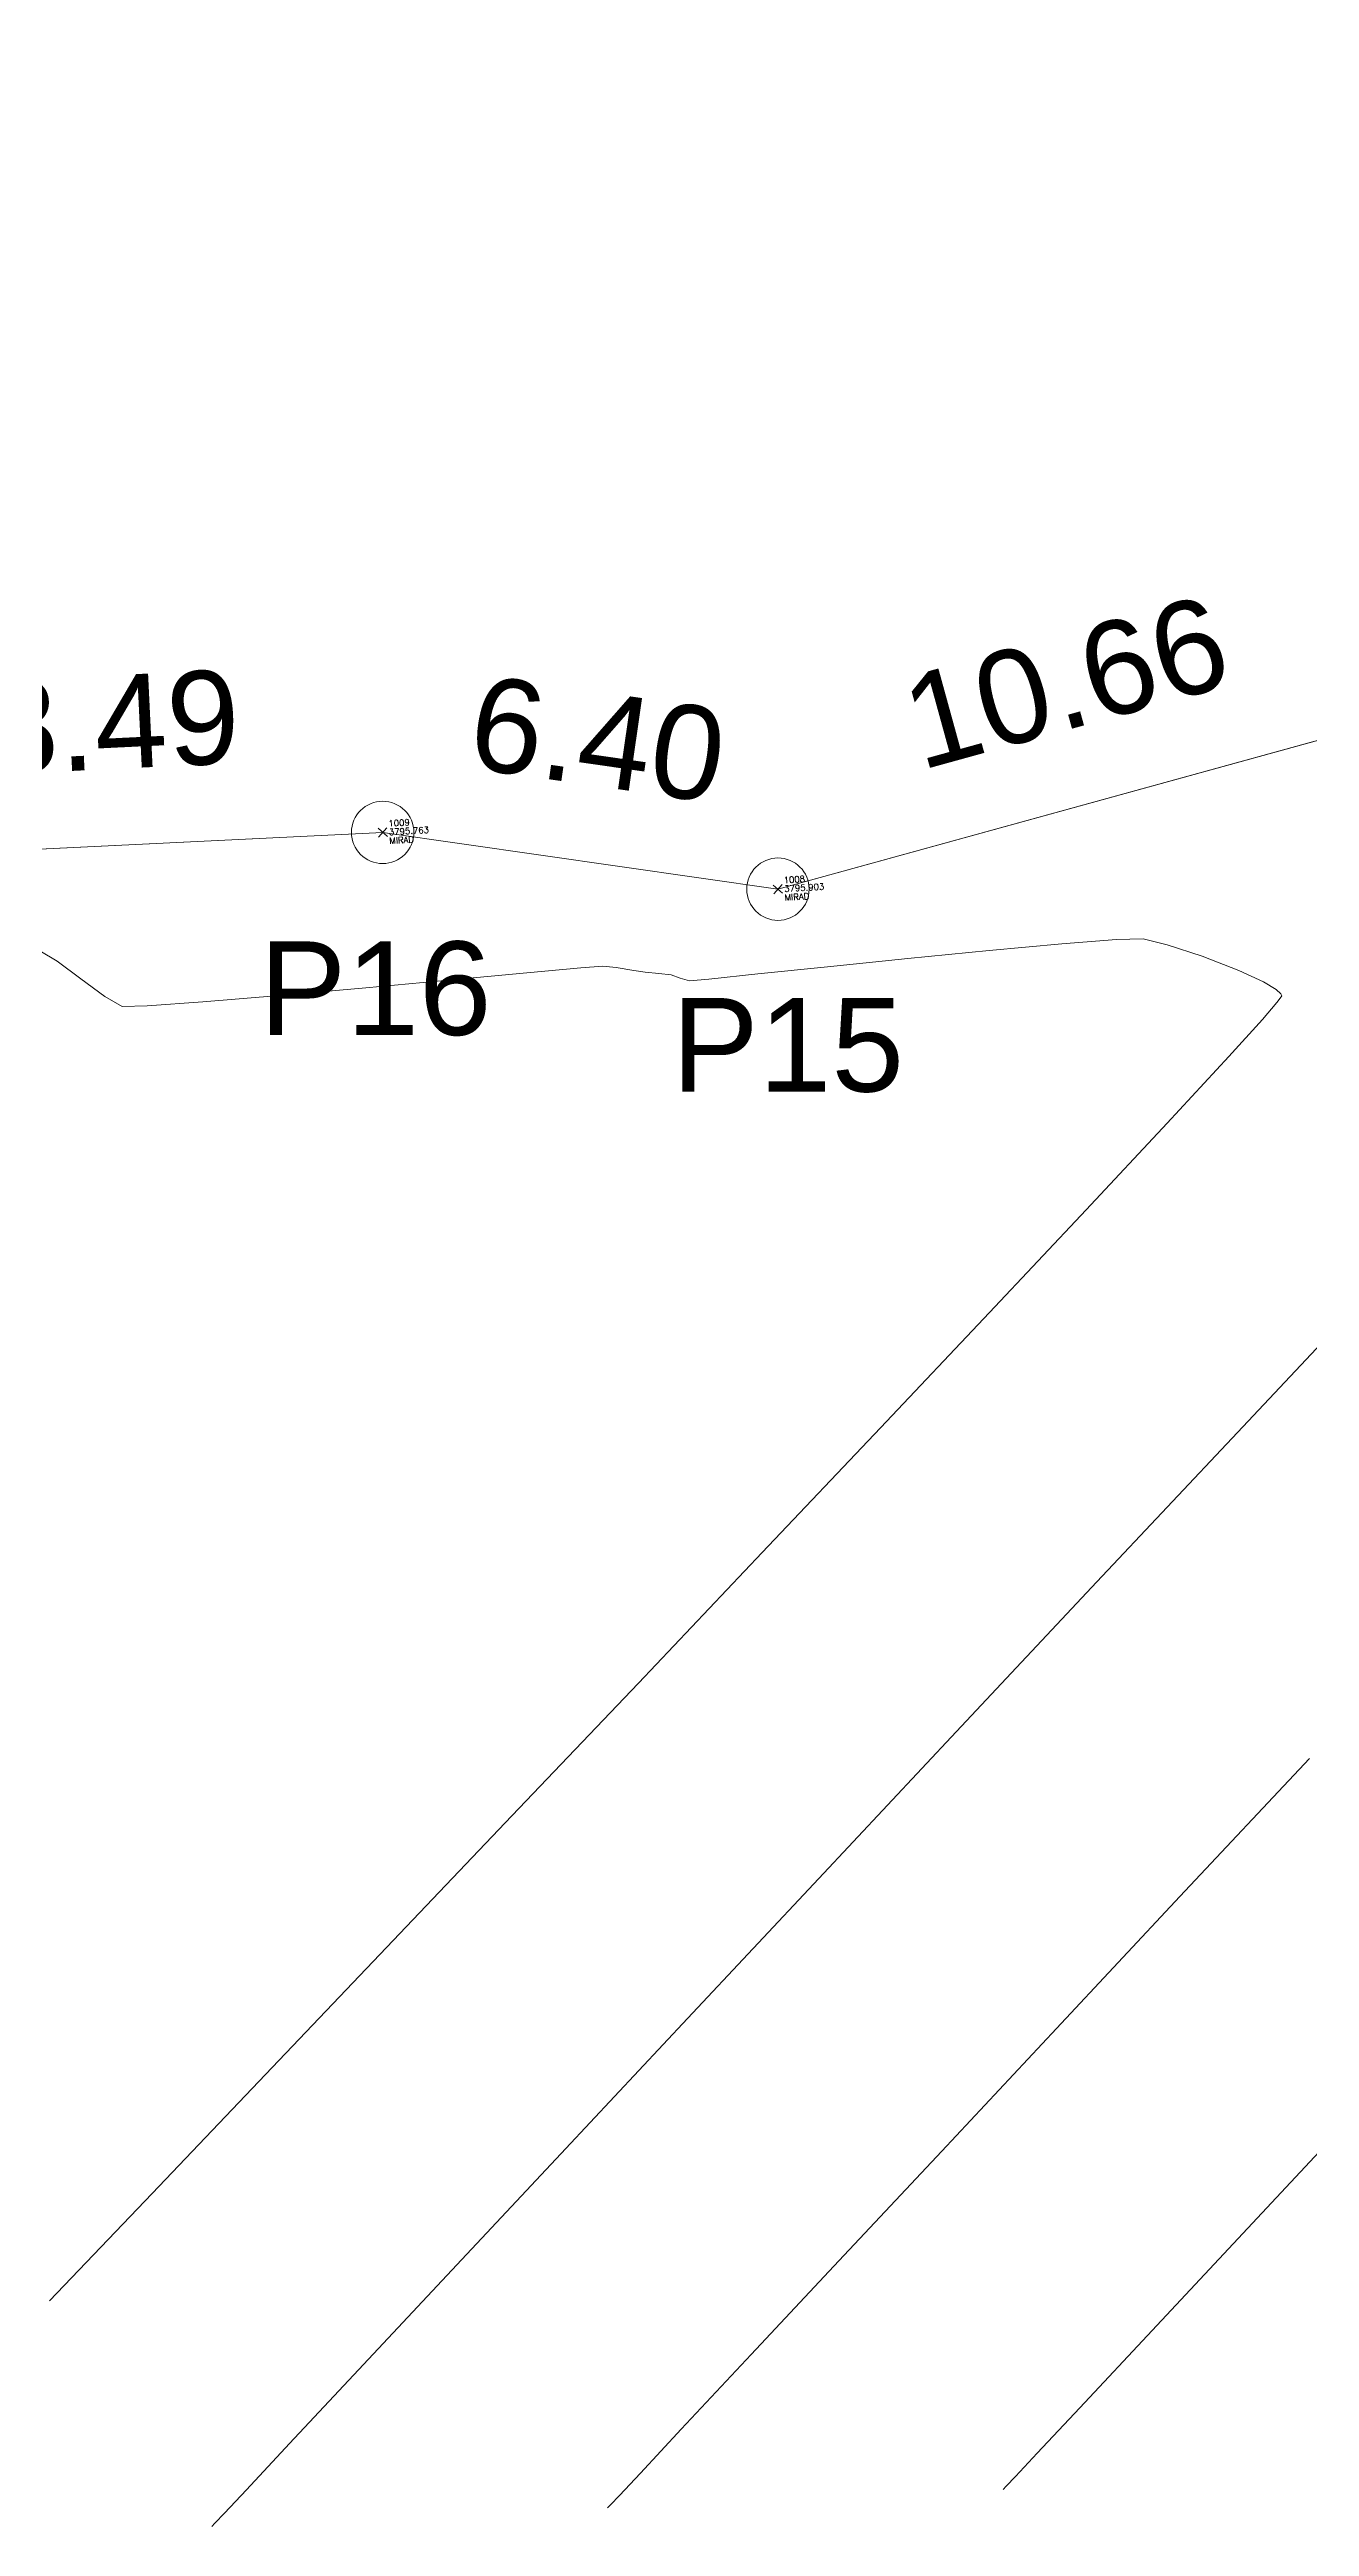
# Model space of a CAD drawing. Header units: millimetres. Extents: x 736950 to 740938, y 8500595 to 8502163.
# Drawn here: x 737232.97 to 737253.17, y 8500707.2 to 8500746.91 of the extents above; entities that cross this region are included whole.
import ezdxf
from ezdxf.enums import TextEntityAlignment as Align

# ---------------------------------------------------------------- set-up
doc = ezdxf.new("R2010")
doc.units = ezdxf.units.MM
for name, color, linetype, lineweight in [('CONT-MJR', 80, 'Continuous', 30), ('CONT-MNR', 96, 'Continuous', 15), ('COTAS', 40, 'Continuous', 5), ('CUADROS', 9, 'Continuous', 20), ('MIRADOR', 152, 'Continuous', 15), ('saiwite', 5, 'Continuous', 5)]:
    doc.layers.add(name, color=color, linetype=linetype, lineweight=lineweight)
doc.styles.add('5mm', font='arial.ttf', dxfattribs={"height": 3})
doc.styles.add('COTAS', font='arial.ttf')
doc.styles.add('CUADROS', font='arial.ttf')
doc.dimstyles.new('GenDist', dxfattribs={"dimtxt": 1.5, "dimasz": 2, "dimexe": 0.18, "dimexo": 0.0625, "dimgap": 1, "dimtad": 2, "dimzin": 1, "dimdsep": 46, "dimtxsty": 'COTAS', "dimcen": 0.09, "dimse1": 1, "dimse2": 1, "dimsd1": 1, "dimsd2": 1, "dimadec": 0, "dimazin": 0, "dimtfac": 1, "dimtofl": 0, "dimtmove": 0, "dimatfit": 3, "dimfxl": 1, "dimtolj": 1, "dimtzin": 0, "dimarcsym": 0})

# ---------------------------------------------------------------- blocks, each defined once
blk = doc.blocks.new('*D189')
at = {"layer": 'Defpoints', "color": 0, "transparency": 16777216}
for p in [(737254.9242762341, 8500736.28110328), (737244.595466008, 8500733.641479503), (737244.6486116522, 8500733.448674375)]:
    blk.add_point(p, dxfattribs=at)
at = {"layer": 'COTAS', "color": 0, "transparency": 16777216, "insert": (737249.2640494904, 8500736.760064438), "char_height": 1.5, "attachment_point": 5, "rotation": 15.410568553325184, "style": 'COTAS'}
blk.add_mtext('\\A1;10.66', dxfattribs=at)
blk = doc.blocks.new('*D190')
at = {"layer": 'Defpoints', "color": 0, "transparency": 16777216}
for p in [(737238.3375056116, 8500734.551772047), (737238.3097056698, 8500734.357972985), (737244.6486116523, 8500733.448674377)]:
    blk.add_point(p, dxfattribs=at)
at = {"layer": 'COTAS', "color": 0, "transparency": 16777216, "insert": (737241.7576996556, 8500735.845089743), "char_height": 1.5, "attachment_point": 5, "rotation": 351.8367661557632, "style": 'COTAS'}
blk.add_mtext('\\A1;6.40', dxfattribs=at)
blk = doc.blocks.new('*D191')
at = {"layer": 'Defpoints', "color": 0, "transparency": 16777216}
for p in [(737229.8207028209, 8500734.146377381), (737238.3097056695, 8500734.357972985), (737229.8303287129, 8500733.947520064)]:
    blk.add_point(p, dxfattribs=at)
at = {"layer": 'COTAS', "color": 0, "transparency": 16777216, "insert": (737233.9750130319, 8500736.11539812), "char_height": 1.5, "attachment_point": 5, "rotation": 2.7712976895200265, "style": 'COTAS'}
blk.add_mtext('\\A1;8.49', dxfattribs=at)

msp = doc.modelspace()

# ---------------------------------------------------------------- linework, layer by layer
at = {"layer": 'CONT-MJR', "extrusion": (0.7276897550855164, -0.6859064224393742, 0), "elevation": -5294210.95394443}
msp.add_lwpolyline([(6691576.195609752, 3795), (6691579.402440072, 3795)], dxfattribs=at)
at = {"layer": 'CONT-MJR', "extrusion": (-0.7283306655381965, 0.6852258325812651, 0), "elevation": 5287952.934377644}
msp.add_lwpolyline([(-6696519.344531843, 3795.00000000001), (-6696522.632704476, 3795.00000000001)], dxfattribs=at)
at = {"layer": 'CONT-MJR', "elevation": 3795}
for points in [[(737247.508022718, 8500719.942518491), (737249.7632234495, 8500722.343101742)], [(737245.3022575014, 8500717.591822071), (737247.508022718, 8500719.942518491)], [(737235.7703452316, 8500707.414730703), (737236.123960616, 8500707.791921072)], [(737235.5717104225, 8500707.203599647), (737235.6200153559, 8500707.25478439)], [(737235.6200153559, 8500707.25478439), (737235.7703452316, 8500707.414730703)]]:
    msp.add_lwpolyline(points, dxfattribs=at)
at = {"layer": 'CONT-MJR', "extrusion": (0.7295463107415661, -0.6839314150434752, 0), "elevation": -5276053.221086321}
msp.add_lwpolyline([(6705889.303025156, 3795), (6705892.38057685, 3795)], dxfattribs=at)
at = {"layer": 'CONT-MJR', "extrusion": (0.729795130322269, -0.6836659036092868, 0), "elevation": -5273612.743419764}
msp.add_lwpolyline([(6707805.84516222, 3795), (6707808.700954684, 3795)], dxfattribs=at)
at = {"layer": 'CONT-MJR', "extrusion": (-0.7299805255083985, 0.6834679453920882, 0), "elevation": 5271793.276399567}
msp.add_lwpolyline([(-6709233.335260945, 3795.000000000013), (-6709235.893517237, 3795.000000000013)], dxfattribs=at)
at = {"layer": 'CONT-MJR', "extrusion": (0.7300959675743024, -0.6833446261819459, 0), "elevation": -5270659.866934147}
msp.add_lwpolyline([(6710121.574210748, 3795.000000000013), (6710123.759153646, 3795.000000000013)], dxfattribs=at)
at = {"layer": 'CONT-MJR', "extrusion": (-0.7301115110319951, 0.6833280189327647, 0), "elevation": 5270507.234300563}
msp.add_lwpolyline([(-6710239.725286524, 3795.000000000003), (-6710241.461138643, 3795.000000000003)], dxfattribs=at)
at = {"layer": 'CONT-MJR', "extrusion": (0.7299586323644561, -0.6834913276967111, 0), "elevation": -5272008.182285947}
msp.add_lwpolyline([(6709059.531112402, 3795), (6709060.545526328, 3795)], dxfattribs=at)
at = {"layer": 'CONT-MNR'}
for points, elevation in [([(737249.2021856583, 8500732.573406098), (737248.0353761883, 8500732.465477956)], 3796), ([(737250.0770013405, 8500732.642308662), (737249.2021856583, 8500732.573406098)], 3796), ([(737250.5053587165, 8500732.653981874), (737250.0770013405, 8500732.642308662)], 3796), ([(737250.8888958342, 8500732.558098799), (737250.5053587165, 8500732.653981874)], 3796), ([(737233.4711381164, 8500732.009087611), (737233.0895869546, 8500732.295216493)], 3796), ([(737241.4851311804, 8500732.185938146), (737240.6212576841, 8500732.106575122)], 3796), ([(737241.8405548217, 8500732.215392668), (737241.4851311804, 8500732.185938146)], 3796), ([(737242.0541437973, 8500732.19023013), (737241.8405548217, 8500732.215392668)], 3796), ([(737242.3380105098, 8500732.145591013), (737242.0541437973, 8500732.19023013)], 3796), ([(737242.7384490623, 8500732.095538246), (737242.52015353, 8500732.116742263)], 3796), ([(737242.9375806849, 8500732.073448896), (737242.7384490623, 8500732.095538246)], 3796), ([(737245.4436339597, 8500732.205360005), (737244.3276302387, 8500732.08957773)], 3796), ([(737246.7310374494, 8500732.336728001), (737245.4436339597, 8500732.205360005)], 3796), ([(737248.0353761883, 8500732.465477956), (737246.7310374494, 8500732.336728001)], 3796), ([(737236.6523411289, 8500731.74531491), (737235.4280712759, 8500731.642597748)], 3796), ([(737243.0826206836, 8500732.02369032), (737242.9375806849, 8500732.073448896)], 3796), ([(737252.7131349646, 8500731.770787679), (737252.6403731682, 8500731.840468643)], 3796), ([(737252.650335402, 8500731.630903654), (737252.7197375254, 8500731.722797537)], 3796), ([(737252.7272322741, 8500731.740699336), (737252.7131349646, 8500731.770787679)], 3796), ([(737235.4280712759, 8500731.642597748), (737234.5320530992, 8500731.578112021)], 3796), ([(737250.8906611928, 8500729.695966875), (737251.8811684112, 8500730.767065689)], 3796), ([(737249.5933815859, 8500728.309535043), (737250.8906611928, 8500729.695966875)], 3796), ([(737246.2931386149, 8500724.813237257), (737248.0429879428, 8500726.663411425)], 3796), ([(737242.4097063139, 8500720.723302202), (737244.3974919547, 8500722.814653773)], 3796), ([(737250.6483583172, 8500710.344630055), (737252.1019294678, 8500711.897525813)], 3793), ([(737244.2184866205, 8500709.95741978), (737245.6266545125, 8500711.4619061)], 3794), ([(737249.4878455441, 8500709.104708293), (737250.6483583172, 8500710.344630055)], 3793), ([(737243.0984578381, 8500708.760742232), (737244.2184866205, 8500709.95741978)], 3794), ([(737248.3090930969, 8500707.84688463), (737248.4578614683, 8500708.005168444)], 3793), ([(737241.9164113186, 8500707.499821674), (737241.9630043717, 8500707.549189312)], 3794), ([(737248.2611122145, 8500707.7960437), (737248.3090930969, 8500707.84688463)], 3793)]:
    msp.add_lwpolyline(points, dxfattribs=dict(at, elevation=elevation))
at = {"layer": 'CONT-MNR', "extrusion": (0.3118535100722775, 0.9501301954235535, 0), "elevation": 8306716.964175848}
msp.add_lwpolyline([(1950498.36488242, 3796.000000000003), (1950498.955286014, 3796.000000000003)], dxfattribs=at)
at = {"layer": 'CONT-MNR', "extrusion": (-0.5049225223942393, -0.8631646693296934, 0), "elevation": -7709777.37184753}
msp.add_lwpolyline([(-3655857.636706649, 3796), (-3655857.960286577, 3796)], dxfattribs=at)
at = {"layer": 'CONT-MNR', "extrusion": (0.09225641028559584, -0.9957352834770976, 0), "elevation": -8396463.720669495}
msp.add_lwpolyline([(1518343.527950984, 3796.000000000003), (1518342.317807019, 3796.000000000003)], dxfattribs=at)
at = {"layer": 'CONT-MNR', "extrusion": (0.1564351494131883, 0.9876882322008669, 0), "elevation": 8511403.720592275}
msp.add_lwpolyline([(601647.5373703127, 3796.000000000013), (601647.721783789, 3796.000000000013)], dxfattribs=at)
at = {"layer": 'CONT-MNR', "extrusion": (0.1032157747815703, -0.9946589887173595, 0), "elevation": -8379234.339096922}
msp.add_lwpolyline([(1610716.346194625, 3796.000000000003), (1610715.551812387, 3796.000000000003)], dxfattribs=at)
at = {"layer": 'CONT-MNR', "extrusion": (-0.3590514730027214, -0.9333177592516796, 0), "elevation": -8198595.710324869}
msp.add_lwpolyline([(-2364109.975663438, 3796), (-2364110.609294452, 3796)], dxfattribs=at)
at = {"layer": 'CONT-MNR', "extrusion": (-0.4195012458911432, -0.907754760216535, 0), "elevation": -8025858.221120743}
msp.add_lwpolyline([(-2896823.24004063, 3796.000000000011), (-2896823.676521803, 3796.000000000011)], dxfattribs=at)
at = {"layer": 'CONT-MNR', "extrusion": (0.5967051836765083, 0.8024605434372363, 0), "elevation": 7261413.061434694}
msp.add_lwpolyline([(4480829.607614999, 3796), (4480830.082977783, 3796)], dxfattribs=at)
at = {"layer": 'CONT-MNR', "extrusion": (-0.4878750893897049, -0.8729134534150493, 0), "elevation": -7780081.118742725}
msp.add_lwpolyline([(-3503753.58252684, 3796), (-3503753.902179276, 3796)], dxfattribs=at)
at = {"layer": 'CONT-MNR', "extrusion": (0.08867776088308311, -0.9960603670083269, 0), "elevation": -8401865.486507157}
msp.add_lwpolyline([(1488159.458205078, 3796.00000000001), (1488158.067545165, 3796.00000000001)], dxfattribs=at)
at = {"layer": 'CONT-MNR', "extrusion": (0.09121980272468026, -0.9958307826086069, 0), "elevation": -8398039.761145318}
msp.add_lwpolyline([(1509600.800471724, 3796), (1509599.415947052, 3796)], dxfattribs=at)
at = {"layer": 'CONT-MNR', "extrusion": (-0.3029029071901425, -0.9530214209637473, 0), "elevation": -8324692.785481011}
msp.add_lwpolyline([(-1872287.840815179, 3796.00000000001), (-1872287.993025286, 3796.00000000001)], dxfattribs=at)
at = {"layer": 'CONT-MNR', "extrusion": (0.09638098258542219, -0.9953445163338515, 0), "elevation": -8390100.732025227}
msp.add_lwpolyline([(1553120.21583043, 3796.000000000003), (1553119.904570736, 3796.000000000003)], dxfattribs=at)
at = {"layer": 'CONT-MNR', "extrusion": (-0.5180498009776028, -0.8553504566591792, 0), "elevation": -7653038.445297618}
msp.add_lwpolyline([(-3773193.055502379, 3796.000000000013), (-3773193.292738602, 3796.000000000013)], dxfattribs=at)
at = {"layer": 'CONT-MNR', "extrusion": (0.9224231404316381, -0.3861807219375853, 0), "elevation": -2602759.744675636}
msp.add_lwpolyline([(8125984.439268442, 3796.000000000013), (8125984.458675805, 3796.000000000013)], dxfattribs=at)
at = {"layer": 'CONT-MNR', "extrusion": (0.02153782223786471, -0.9997680342025596, 0), "elevation": -8482881.272833712}
msp.add_lwpolyline([(920150.7644781511, 3796.000000000013), (920150.3639590512, 3796.000000000013)], dxfattribs=at)
at = {"layer": 'CONT-MNR', "extrusion": (0.7418804910067621, -0.6705321297772133, 0), "elevation": -5153060.318306367}
msp.add_lwpolyline([(6800877.389449093, 3796.000000000003), (6800878.188025656, 3796.000000000003)], dxfattribs=at)
at = {"layer": 'CONT-MNR', "extrusion": (0.7577699686288277, -0.6525217809730686, 0), "elevation": -4988244.625655172}
msp.add_lwpolyline([(6922672.195553473, 3796.000000000006), (6922672.553695917, 3796.000000000006)], dxfattribs=at)
at = {"layer": 'CONT-MNR', "extrusion": (0.7279569869711274, -0.6856228009043441, 0), "elevation": -5291607.160666519}
msp.add_lwpolyline([(6693637.437156748, 3796), (6693639.698449172, 3796)], dxfattribs=at)
at = {"layer": 'CONT-MNR', "extrusion": (-0.725544421787665, 0.6881753352255534, 0), "elevation": 5315084.212539374}
msp.add_lwpolyline([(-6675005.42972237, 3796), (-6675008.184320745, 3796)], dxfattribs=at)
at = {"layer": 'CONT-MNR', "extrusion": (-0.7242833899575896, 0.6895024082855277, 0), "elevation": 5327294.979156977}
msp.add_lwpolyline([(-6665258.300801747, 3796.00000000001), (-6665261.239538788, 3796.00000000001)], dxfattribs=at)
at = {"layer": 'CONT-MNR', "extrusion": (0.7292306452314828, -0.6842679782477589, 0), "elevation": -5279142.547879584}
msp.add_lwpolyline([(6703460.878315314, 3794.00000000001), (6703463.913295924, 3794.00000000001)], dxfattribs=at)
at = {"layer": 'CONT-MNR', "extrusion": (0.7238639194499694, -0.6899427701762866, 0), "elevation": -5331347.622268073}
msp.add_lwpolyline([(6662014.237763984, 3796), (6662017.152626828, 3796)], dxfattribs=at)
at = {"layer": 'CONT-MNR', "extrusion": (0.7295467831086986, -0.683930911171406, 0), "elevation": -5276044.162956009}
msp.add_lwpolyline([(6705896.875727645, 3794.00000000001), (6705899.773965786, 3794.00000000001)], dxfattribs=at)
at = {"layer": 'CONT-MNR', "extrusion": (0.7235364409350823, -0.6902861860409741, 0), "elevation": -5334508.332897488}
msp.add_lwpolyline([(6659480.801415534, 3796.00000000001), (6659483.61510717, 3796.00000000001)], dxfattribs=at)
at = {"layer": 'CONT-MNR', "extrusion": (0.7297945170015965, -0.6836665583121692, 0), "elevation": -5273614.332998211}
msp.add_lwpolyline([(6707805.206807035, 3794), (6707807.897081703, 3794)], dxfattribs=at)
at = {"layer": 'CONT-MNR', "extrusion": (-0.7232828836784404, 0.6905518591516496, 0), "elevation": 5336953.675794842}
msp.add_lwpolyline([(-6657518.612253163, 3796.000000000003), (-6657521.247476022, 3796.000000000003)], dxfattribs=at)
at = {"layer": 'CONT-MNR', "extrusion": (0.7299334447140235, -0.6835182267415548, 0), "elevation": -5272246.555853651}
msp.add_lwpolyline([(6708879.167254813, 3793), (6708881.643926528, 3793)], dxfattribs=at)
at = {"layer": 'CONT-MNR', "extrusion": (-0.72997821073193, 0.6834704176894638, 0), "elevation": 5271811.57011138}
msp.add_lwpolyline([(-6709219.71929992, 3794.000000000013), (-6709222.13038975, 3794.000000000013)], dxfattribs=at)
at = {"layer": 'CONT-MNR', "extrusion": (0.7230952865434264, -0.6907482946621586, 0), "elevation": -5338761.820703655}
msp.add_lwpolyline([(6656066.342535438, 3796.00000000001), (6656068.721991564, 3796.00000000001)], dxfattribs=at)
at = {"layer": 'CONT-MNR', "extrusion": (0.7299550069941525, -0.6834951995180119, 0), "elevation": -5272034.910510445}
msp.add_lwpolyline([(6709040.663029932, 3793), (6709041.659772141, 3793)], dxfattribs=at)
at = {"layer": 'CONT-MNR', "extrusion": (0.7299422096463796, -0.6835088664944743, 0), "elevation": -5272164.953119717}
msp.add_lwpolyline([(6708937.371123622, 3794.00000000001), (6708938.330934319, 3794.00000000001)], dxfattribs=at)
at = {"layer": 'CONT-MNR', "extrusion": (0.7295368552129264, -0.6839415010701089, 0), "elevation": -5276137.071754765}
msp.add_lwpolyline([(6705814.602105334, 3793.00000000001), (6705815.111967011, 3793.00000000001)], dxfattribs=at)
at = {"layer": 'CONT-MNR', "extrusion": (-0.729512041671758, 0.6839679678580739, 0), "elevation": 5276384.777869945}
msp.add_lwpolyline([(-6705618.616840323, 3794), (-6705619.107765155, 3794)], dxfattribs=at)
at = {"layer": 'CONT-MNR', "extrusion": (0.728639228042902, -0.6848977116015529, 0), "elevation": -5284931.732629466}
msp.add_lwpolyline([(6698884.319818106, 3794), (6698884.529539178, 3794)], dxfattribs=at)
at = {"layer": 'COTAS'}
for centre in [(737238.3097056696, 8500734.357972985), (737244.6486116522, 8500733.448674377)]:
    msp.add_circle(centre, 0.5, dxfattribs=at)
at = {"layer": 'MIRADOR'}
for p, q in [((737244.6486116513, 8500733.448674371), (737254.9242762283, 8500736.281103276)), ((737229.8303287223, 8500733.947520072), (737238.3097056693, 8500734.357972978)), ((737238.3097056693, 8500734.357972978), (737244.6486116513, 8500733.448674371))]:
    msp.add_line(p, q, dxfattribs=at)
at = {"layer": 'MIRADOR', "linetype": 'Continuous', "extrusion": (0.665787337252013, 0.7461415559763941, 0)}
for points, elevation in [([(5109597.053367442, 0), (5109597.253337234, 0)], 6833595.091939067), ([(5109591.718246765, 0), (5109591.918216565, 0)], 6833598.633836923)]:
    msp.add_lwpolyline(points, dxfattribs=dict(at, elevation=elevation))
at = {"layer": 'MIRADOR', "linetype": 'Continuous', "extrusion": (0.7461415586651008, -0.6657873342388049, 0)}
for points, elevation in [([(6833595.212558495, 0), (6833595.012588697, 0)], -5109597.125755638), ([(6833598.754456329, 0), (6833598.554486535, 0)], -5109591.790634952)]:
    msp.add_lwpolyline(points, dxfattribs=dict(at, elevation=elevation))
at = {"layer": 'saiwite', "flags": 128}
msp.add_lwpolyline([(737224.9208191042, 8500729.733759237), (737224.1988801018, 8500776.24587994), (737229.4823230781, 8500775.649115872), (737240.6241810607, 8500774.560426448), (737247.3748595157, 8500774.33563016), (737258.7180751736, 8500771.767992426), (737272.5384525403, 8500771.186312882), (737285.1127835897, 8500763.970116144), (737284.7957877077, 8500755.090760136), (737282.4792452557, 8500750.247311855), (737275.5040460858, 8500744.790171897), (737267.4334320674, 8500740.189174645), (737261.0027571215, 8500737.871045109), (737254.9242762337, 8500736.281103278), (737244.6486116522, 8500733.448674377), (737238.3097056698, 8500734.357972985), (737229.830328713, 8500733.947520064), (737224.920819104, 8500729.733759254)], dxfattribs=at)

# ---------------------------------------------------------------- texts
at = {"layer": 'CUADROS', "style": 'CUADROS'}
for s, p in [('P16', (737238.1921152925, 8500731.860740015)), ('P15', (737244.8066186737, 8500730.953672618))]:
    msp.add_text(s, height=1.5, dxfattribs=at).set_placement(p, align=Align.MIDDLE_CENTER)
at = {"layer": 'MIRADOR', "color": 2, "char_height": 0.1, "width": 0.4333333333333333, "attachment_point": 1, "rotation": 3.2572437629721005, "style": '5mm'}
for s, insert in [('\\Ftxt.shx;\\W1.0000000000;\\T1.0000000000;\\o\\l1009', (737238.398748507, 8500734.55334793)), ('\\Ftxt.shx;\\W1.0000000000;\\T1.0000000000;\\o\\l1008', (737244.7376544887, 8500733.644049324))]:
    msp.add_mtext(s, dxfattribs=dict(at, insert=insert))
at = {"layer": 'MIRADOR', "color": 1, "char_height": 0.1, "attachment_point": 1, "rotation": 3.2572437629721005, "style": '5mm'}
for s, insert, width in [('\\Ftxt.shx;\\W1.0000000000;\\T1.0000000000;\\o\\l3795.763', (737238.4067031685, 8500734.413574101), 0.8333333333333334), ('\\Ftxt.shx;\\W1.0000000000;\\T1.0000000000;\\o\\l3795.903', (737244.7456091502, 8500733.504275495), 0.8166666666666668)]:
    msp.add_mtext(s, dxfattribs=dict(at, insert=insert, width=width))
at = {"layer": 'MIRADOR', "color": 3, "char_height": 0.1, "width": 0.5666666666666668, "attachment_point": 1, "rotation": 3.2572437629721005, "style": '5mm'}
for insert in [(737238.41465783, 8500734.273800272), (737244.7535638117, 8500733.364501666)]:
    msp.add_mtext('\\Ftxt.shx;\\W1.0000000000;\\T1.0000000000;\\o\\lMIRAD', dxfattribs=dict(at, insert=insert))

# ---------------------------------------------------------------- dimensions: what is measured, and where the dimension line sits
at = {"layer": 'COTAS'}
for p1, p2, distance, picture, middle in [((737254.9242762337, 8500736.28110328), (737244.6486116522, 8500733.448674377), -0.19999569053971866, '*D189', (737249.2640494904, 8500736.760064438)), ((737238.3097056696, 8500734.357972985), (737229.830328713, 8500733.947520064), -0.19909015601911695, '*D191', (737233.9750130319, 8500736.11539812)), ((737244.6486116522, 8500733.448674377), (737238.3097056696, 8500734.357972985), -0.1957828212290821, '*D190', (737241.7576996556, 8500735.845089743))]:
    dim = msp.add_aligned_dim(p1=p1, p2=p2, distance=distance, dimstyle='GenDist', dxfattribs=at)
    dim.commit()
    dim.dimension.update_dxf_attribs({"geometry": picture, "text_midpoint": middle})

doc.saveas('drawing.dxf')
